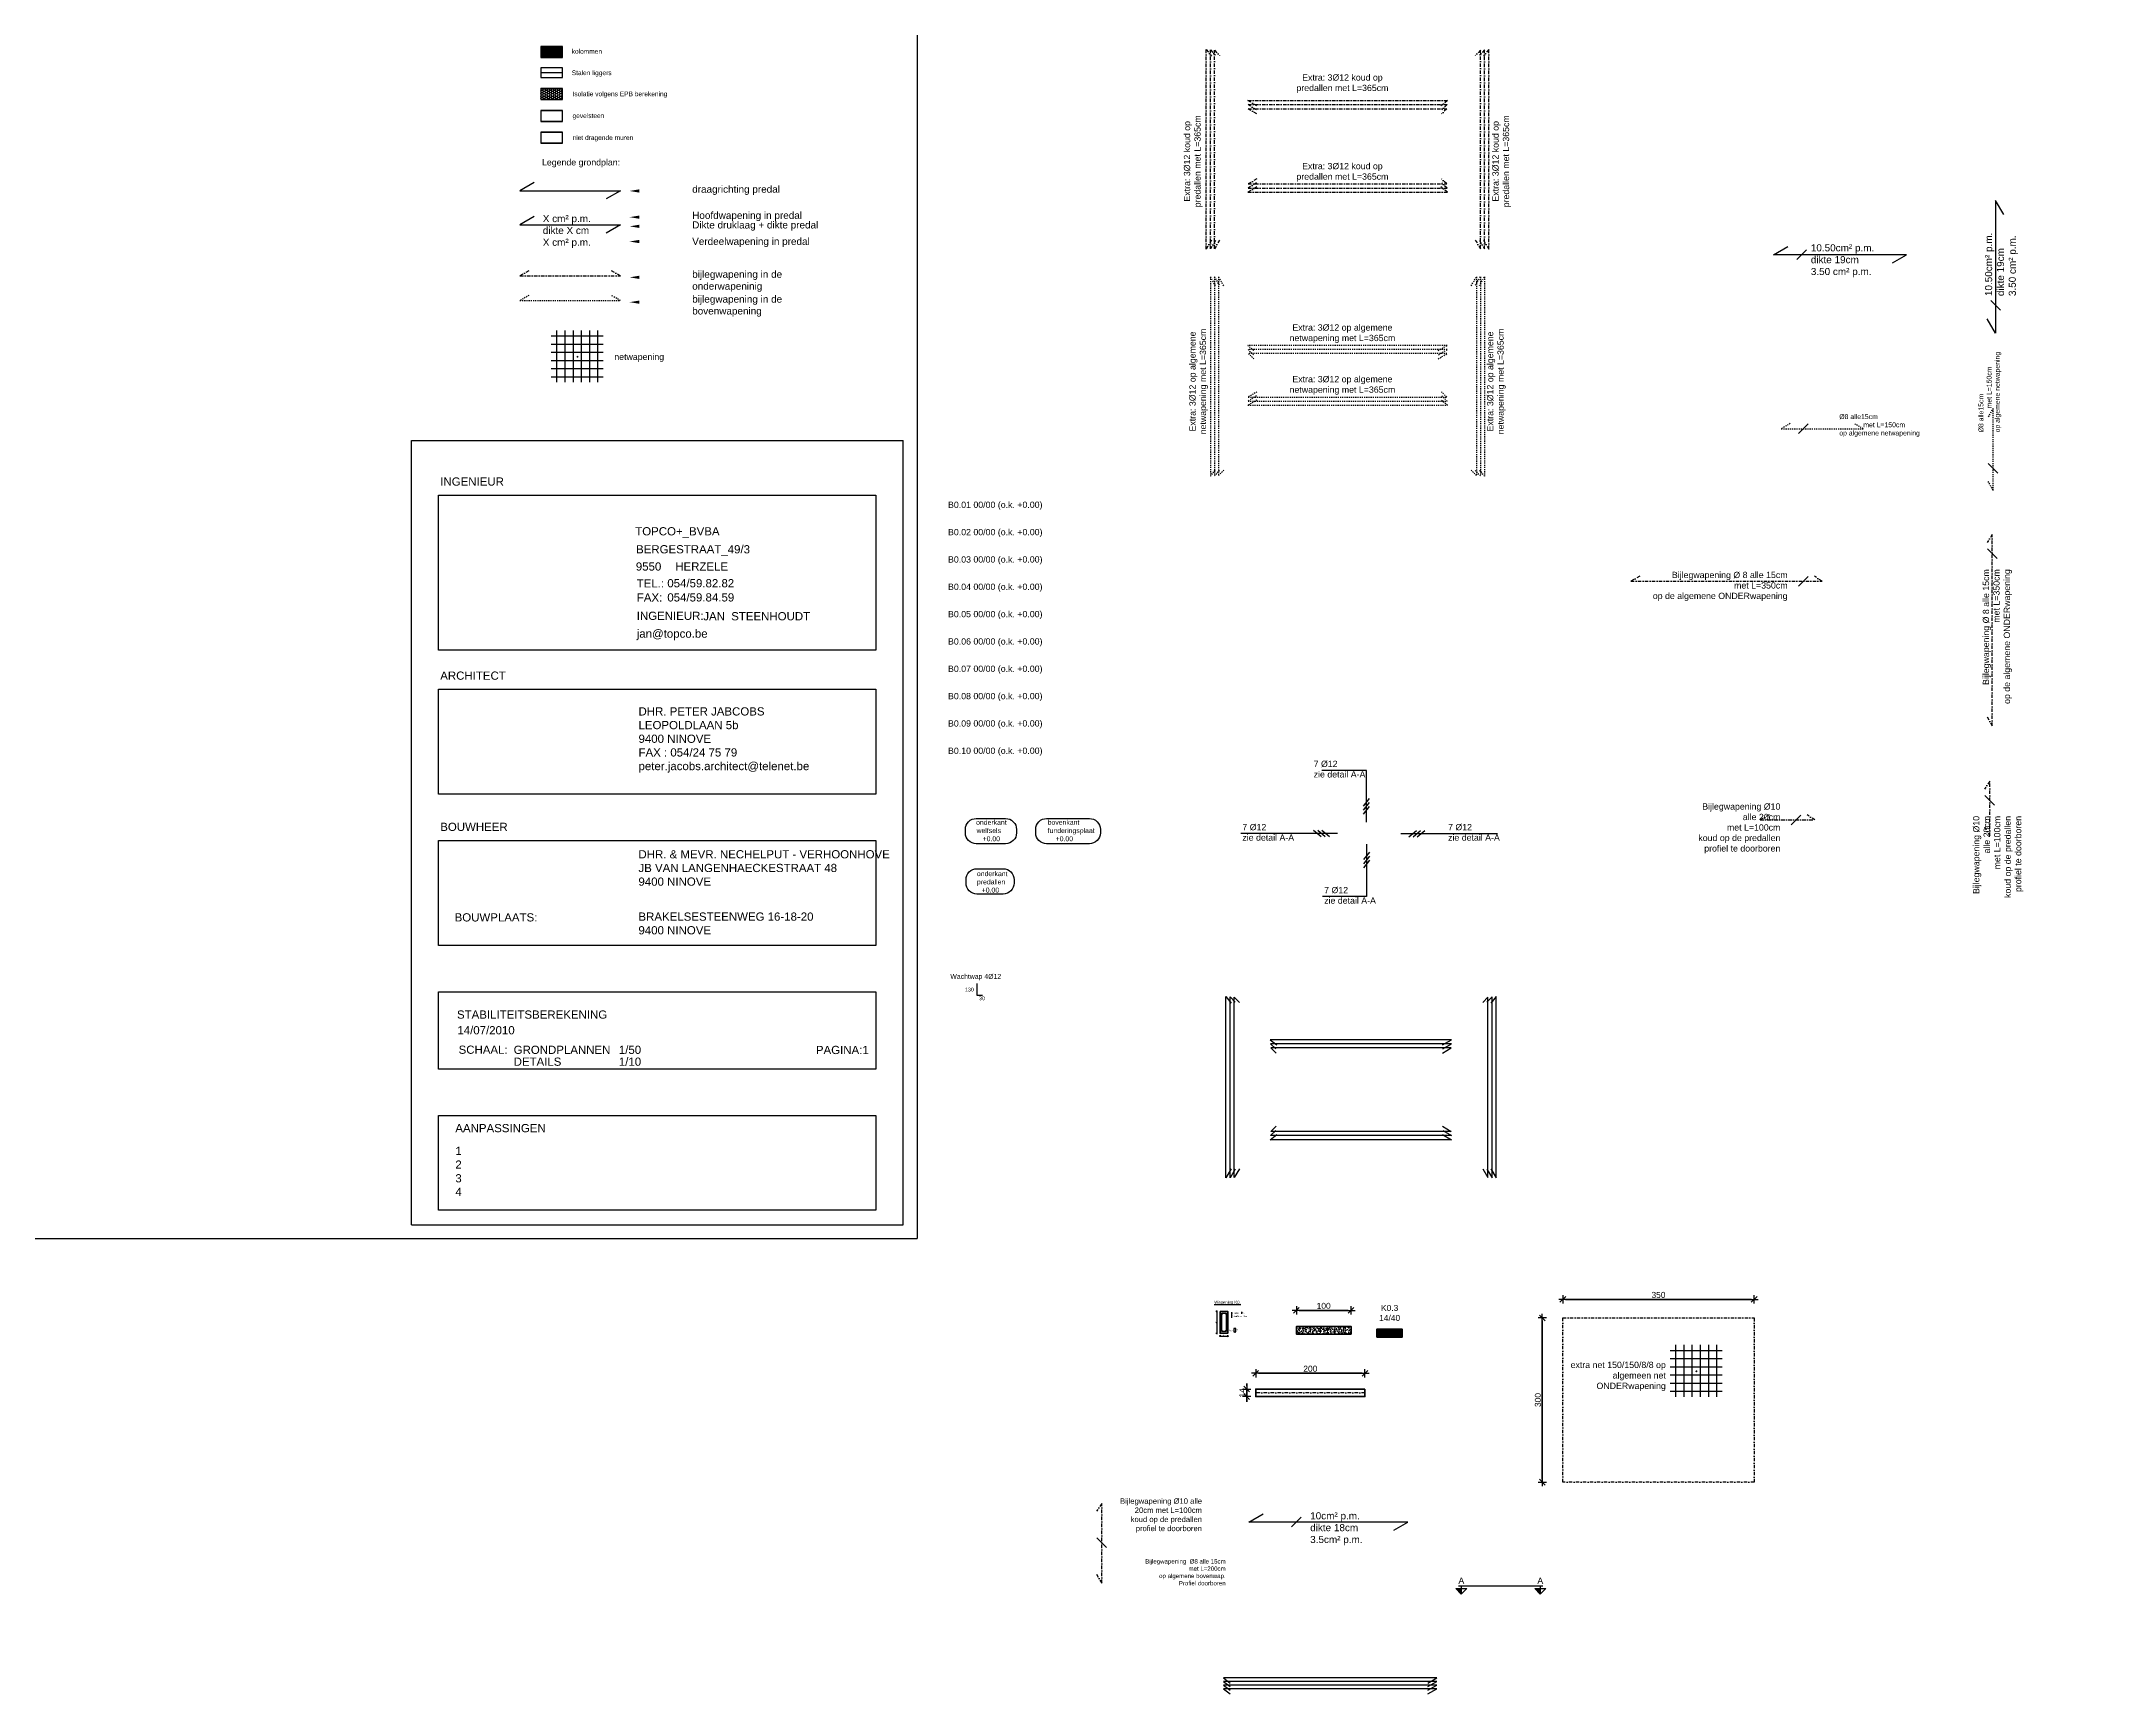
# Model space of a CAD drawing. Header units: centimetres. Extents: x 1985 to 17567, y -92 to 5040.
# Drawn here: x 13341 to 17098, y -92 to 2932 of the extents above; entities that cross this region are included whole.
import ezdxf
from ezdxf.enums import TextEntityAlignment as Align

# ---------------------------------------------------------------- set-up
doc = ezdxf.new("R2010")
doc.units = ezdxf.units.CM
doc.linetypes.add('DASHDOT2', pattern=[12.7, 6.35, -3.175, 0, -3.175])
doc.linetypes.add('HIDDEN', pattern=[4, 2, -2])
doc.layers.get('0').update_dxf_attribs({"color": 1})
for name, color, linetype in [('ALG4', 4, 'Continuous'), ('balkenARC', 252, 'Continuous'), ('binnenmuren', 253, 'Continuous'), ('bladkader', 255, 'Continuous'), ('kolomARC', 3, 'Continuous'), ('maten', 1, 'Continuous'), ('platen - houten roostering', 4, 'Continuous'), ('profiel aslijn', 1, 'DASHDOT2'), ('tekst', 2, 'Continuous'), ('wapening', 4, 'Continuous')]:
    doc.layers.add(name, color=color, linetype=linetype)
for name, color, linetype, lineweight in [('balken', 5, 'Continuous', 40), ('kolom', 5, 'Continuous', 40), ('profiel', 2, 'Continuous', 40)]:
    doc.layers.add(name, color=color, linetype=linetype, lineweight=lineweight)
doc.styles.add('ARIAL', font='arial.ttf')
doc.styles.add('spa_straatnaam', font='arial.ttf')
doc.styles.get("Standard").update_dxf_attribs({"font": 'arial.ttf', "height": 11.5})
doc.styles.add('voorplaat', font='isocp.shx', dxfattribs={"height": 17})
doc.dimstyles.new('details', dxfattribs={"dimtxt": 2.2, "dimasz": 1, "dimexe": 0.18, "dimexo": 0.0625, "dimgap": 0.5, "dimtad": 1, "dimdec": 0, "dimzin": 0, "dimdsep": 46, "dimtxsty": 'ARIAL', "dimblk1": 'AFSTAND', "dimblk2": 'AFSTAND', "dimsah": 1, "dimcen": 0.018, "dimse1": 1, "dimse2": 1, "dimclrd": 256, "dimclrt": 2, "dimadec": 0, "dimazin": 0, "dimtfac": 1, "dimtdec": 0, "dimtix": 1, "dimtmove": 0, "dimatfit": 3, "dimldrblk": 'AFSTAND', "dimfxl": 0, "dimtolj": 1, "dimtzin": 0, "dimarcsym": 0})
doc.dimstyles.new('grondplan', dxfattribs={"dimtxt": 11, "dimasz": 5, "dimexe": 0.18, "dimexo": 0.0625, "dimgap": 2.5, "dimtad": 1, "dimdec": 0, "dimzin": 0, "dimdsep": 46, "dimtxsty": 'ARIAL', "dimblk1": 'AFSTAND', "dimblk2": 'AFSTAND', "dimsah": 1, "dimcen": 0.09, "dimse1": 1, "dimse2": 1, "dimclrt": 2, "dimadec": 0, "dimazin": 0, "dimtfac": 1, "dimtdec": 0, "dimtix": 1, "dimtmove": 0, "dimatfit": 3, "dimldrblk": 'AFSTAND', "dimfxl": 0, "dimtolj": 1, "dimtzin": 0, "dimarcsym": 0})

# ---------------------------------------------------------------- blocks, each defined once
blk = doc.blocks.new('no')
at = {"layer": 'ALG4', "linetype": 'Continuous'}
for p, q in [((-48.2, 38.3), (46.8, 38.3)), ((-38.2, 48.3), (-38.2, -46.7)), ((-23.2, 48.3), (-23.2, -46.7)), ((-8.2, 48.3), (-8.2, -46.7)), ((6.8, 48.3), (6.8, -46.7)), ((21.8, 48.3), (21.8, -46.7)), ((36.8, 48.3), (36.8, -46.7)), ((-48.2, 23.3), (46.8, 23.3)), ((-48.2, 8.3), (46.8, 8.3)), ((-48.2, -6.7), (46.8, -6.7)), ((-48.2, -21.7), (46.8, -21.7)), ((-48.2, -36.7), (46.8, -36.7))]:
    blk.add_line(p, q, dxfattribs=at)
at = {"layer": 'ALG4', "const_width": 1.75}
blk.add_lwpolyline([(0.9, 0, 1), (-0.9, 0, 1)], format="xyb", close=True, dxfattribs=at)
blk = doc.blocks.new('AFSTAND')
for p, q in [((-1.5, 0), (1.5, 0)), ((-1.06, -1.06), (1.06, 1.06)), ((0, -1.5), (0, 1.5))]:
    blk.add_line(p, q)
blk = doc.blocks.new('*D15')
at = {"layer": 'Defpoints', "color": 0}
for p in [(-676.9, 169.7), (-683.1, 129.7), (-676.9, 129.7)]:
    blk.add_point(p, dxfattribs=at)
at = {"layer": 'maten', "lineweight": -2}
blk.add_line((-683.1, 168.7), (-683.1, 130.7), dxfattribs=at)
for p, rotation in [((-683.1, 169.7), 90), ((-683.1, 129.7), 270)]:
    blk.add_blockref('AFSTAND', p, dxfattribs=dict(at, rotation=rotation))
at = {"layer": 'maten', "color": 2, "insert": (-684.7, 149.7), "char_height": 2.2, "attachment_point": 5, "rotation": 90, "style": 'ARIAL'}
blk.add_mtext('\\A1;40', dxfattribs=at)
blk = doc.blocks.new('*D16')
at = {"layer": 'Defpoints', "color": 0}
for p in [(-676.9, 169.7), (-662.9, 169.7), (-662.9, 124.7)]:
    blk.add_point(p, dxfattribs=at)
at = {"layer": 'maten', "lineweight": -2}
blk.add_line((-675.9, 124.7), (-663.9, 124.7), dxfattribs=at)
at = {"layer": 'maten', "lineweight": -2, "rotation": 180}
blk.add_blockref('AFSTAND', (-676.9, 124.7), dxfattribs=at)
at = {"layer": 'maten', "lineweight": -2}
blk.add_blockref('AFSTAND', (-662.9, 124.7), dxfattribs=at)
at = {"layer": 'maten', "color": 2, "insert": (-670.5, 126.3), "char_height": 2.2, "attachment_point": 5, "style": 'ARIAL'}
blk.add_mtext('\\A1;14', dxfattribs=at)
blk = doc.blocks.new('*D55')
at = {"layer": 'Defpoints', "color": 0}
for p in [(1177.1, 2110.9), (1077.1, 2081.6), (1177.1, 2081.6)]:
    blk.add_point(p, dxfattribs=at)
at = {"layer": 'maten', "color": 0, "lineweight": -2}
blk.add_line((1082.1, 2110.9), (1172.1, 2110.9), dxfattribs=at)
at = {"layer": 'maten', "color": 0, "lineweight": -2, "xscale": 5, "yscale": 5, "zscale": 5, "rotation": 180}
blk.add_blockref('AFSTAND', (1077.1, 2110.9), dxfattribs=at)
at = {"layer": 'maten', "color": 0, "lineweight": -2, "xscale": 5, "yscale": 5, "zscale": 5}
blk.add_blockref('AFSTAND', (1177.1, 2110.9), dxfattribs=at)
at = {"layer": 'maten', "color": 2, "insert": (1127.1, 2119.1), "char_height": 11, "attachment_point": 5, "style": 'ARIAL'}
blk.add_mtext('\\A1;100', dxfattribs=at)
blk = doc.blocks.new('*D45')
at = {"layer": 'Defpoints', "color": 0}
for p in [(1191.2, 2031), (1174.8, 2017.3), (1191.2, 2017.3)]:
    blk.add_point(p, dxfattribs=at)
at = {"layer": 'maten', "color": 0, "lineweight": -2}
for p, q in [((1174.8, 2036), (1174.8, 2041)), ((1174.8, 2031), (1174.8, 2017.3)), ((1174.8, 2012.3), (1174.8, 2007.3))]:
    blk.add_line(p, q, dxfattribs=at)
at = {"layer": 'maten', "color": 0, "lineweight": -2, "xscale": 5, "yscale": 5, "zscale": 5}
for p, rotation in [((1174.8, 2031), 270), ((1174.8, 2017.3), 90)]:
    blk.add_blockref('AFSTAND', p, dxfattribs=dict(at, rotation=rotation))
at = {"layer": 'maten', "color": 2, "insert": (1166.7, 2024.1), "char_height": 11, "attachment_point": 5, "rotation": 90, "style": 'ARIAL'}
blk.add_mtext('\\A1;14', dxfattribs=at)
blk = doc.blocks.new('*D44')
at = {"layer": 'Defpoints', "color": 0}
for p in [(1191.2, 2031), (1391.2, 2059.9), (1391.2, 2031)]:
    blk.add_point(p, dxfattribs=at)
at = {"layer": 'maten', "color": 0, "lineweight": -2}
blk.add_line((1196.2, 2059.9), (1386.2, 2059.9), dxfattribs=at)
at = {"layer": 'maten', "color": 0, "lineweight": -2, "xscale": 5, "yscale": 5, "zscale": 5, "rotation": 180}
blk.add_blockref('AFSTAND', (1191.2, 2059.9), dxfattribs=at)
at = {"layer": 'maten', "color": 0, "lineweight": -2, "xscale": 5, "yscale": 5, "zscale": 5}
blk.add_blockref('AFSTAND', (1391.2, 2059.9), dxfattribs=at)
at = {"layer": 'maten', "color": 2, "insert": (1291.2, 2068.1), "char_height": 11, "attachment_point": 5, "style": 'ARIAL'}
blk.add_mtext('\\A1;200', dxfattribs=at)
blk = doc.blocks.new('*U24')
at = {"color": 1}
blk.add_line((777.2, 1740.9), (759.5, 1758.6), dxfattribs=at)
blk.add_lwpolyline([(893, 1749.7, 0, 6, 0), (873.2, 1749.7, 0, 0, 0), (706.7, 1749.8, 6, 0, 0), (688.7, 1749.8, 0, 0, 0)], format="xyseb", dxfattribs=at)
at = {"layer": 'platen - houten roostering', "linetype": 'DASHDOT2'}
blk.add_lwpolyline([(758.9, 1692.5), (768.4, 1676), (768.4, 1821.5), (758.9, 1807.4)], dxfattribs=at)
blk = doc.blocks.new('*U27')
at = {"layer": 'wapening'}
for points in [[(768.3, 1926.7), (784.7, 1936.2), (394.5, 1936.2), (406.5, 1926.7)], [(768.3, 1920), (784.7, 1929.5), (394.5, 1929.5), (406.5, 1920)], [(768.3, 1913.4), (784.7, 1922.9), (394.5, 1922.9), (406.5, 1913.4)], [(768.3, 1906.7), (784.7, 1916.2), (394.5, 1916.2), (406.5, 1906.7)]]:
    blk.add_lwpolyline(points, dxfattribs=at)
blk = doc.blocks.new('*D66')
at = {"layer": 'Defpoints', "color": 0}
for p in [(1681.3, 2340.4), (1643.8, 2039.9), (1681.3, 2039.9)]:
    blk.add_point(p, dxfattribs=at)
at = {"layer": 'maten', "color": 0, "lineweight": -2}
blk.add_line((1643.8, 2335.4), (1643.8, 2044.9), dxfattribs=at)
at = {"layer": 'maten', "color": 0, "lineweight": -2, "xscale": 5, "yscale": 5, "zscale": 5}
for p, rotation in [((1643.8, 2340.4), 90), ((1643.8, 2039.9), 270)]:
    blk.add_blockref('AFSTAND', p, dxfattribs=dict(at, rotation=rotation))
at = {"layer": 'maten', "color": 2, "insert": (1635.7, 2190.2), "char_height": 11, "attachment_point": 5, "rotation": 90, "style": 'ARIAL'}
blk.add_mtext('\\A1;300', dxfattribs=at)
blk = doc.blocks.new('*D67')
at = {"layer": 'Defpoints', "color": 0}
for p in [(2031.3, 2374.3), (1681.3, 2340.4), (2031.3, 2340.4)]:
    blk.add_point(p, dxfattribs=at)
at = {"layer": 'maten', "color": 0, "lineweight": -2}
blk.add_line((1686.3, 2374.3), (2026.3, 2374.3), dxfattribs=at)
at = {"layer": 'maten', "color": 0, "lineweight": -2, "xscale": 5, "yscale": 5, "zscale": 5, "rotation": 180}
blk.add_blockref('AFSTAND', (1681.3, 2374.3), dxfattribs=at)
at = {"layer": 'maten', "color": 0, "lineweight": -2, "xscale": 5, "yscale": 5, "zscale": 5}
blk.add_blockref('AFSTAND', (2031.3, 2374.3), dxfattribs=at)
at = {"layer": 'maten', "color": 2, "insert": (1856.3, 2382.4), "char_height": 11, "attachment_point": 5, "style": 'ARIAL'}
blk.add_mtext('\\A1;350', dxfattribs=at)
blk = doc.blocks.new('*U37')
at = {"linetype": 'HIDDEN'}
h = blk.add_hatch(color=256, dxfattribs=at)
h.dxf.hatch_style = 1
h.paths.add_polyline_path([(1145.2, 1299.9), (1155.2, 1289.9), (1155.2, 1299.9)])
h = blk.add_hatch(color=256, dxfattribs=at)
h.dxf.hatch_style = 1
h.paths.add_polyline_path([(1299.6, 1299.9), (1289.6, 1299.9), (1299.6, 1289.9)])
for p, q in [((1145.2, 1299.9), (1165.2, 1299.9)), ((1145.2, 1299.9), (1155.2, 1289.9)), ((1150.2, 1304.9), (1304.6, 1304.9)), ((1155.2, 1304.9), (1155.2, 1299.9)), ((1155.2, 1299.9), (1155.2, 1289.9)), ((1155.2, 1289.9), (1165.2, 1299.9)), ((1289.6, 1299.9), (1309.6, 1299.9)), ((1289.6, 1299.9), (1299.6, 1289.9)), ((1299.6, 1304.9), (1299.6, 1299.9)), ((1299.6, 1299.9), (1299.6, 1289.9)), ((1299.6, 1289.9), (1309.6, 1299.9))]:
    blk.add_line(p, q)
at = {"char_height": 11.5, "width": 16.082, "attachment_point": 7}
for insert in [(1149.9, 1308.5), (1294.3, 1308.5)]:
    blk.add_mtext('A', dxfattribs=dict(at, insert=insert))
blk = doc.blocks.new('*U39')
at = {"color": 1}
blk.add_line((1134.7, 1739.7), (1152.4, 1757.4), dxfattribs=at)
blk.add_lwpolyline([(1143.5, 1637.9, 0, 6, 0), (1143.5, 1657.8, 0, 0, 0), (1143.5, 1832.8, 6, 0, 0), (1143.5, 1850.9, 0, 0, 0)], format="xyseb", dxfattribs=at)
at = {"layer": 'platen - houten roostering'}
for p, q in [((1056.9, 1748.6), (1082.9, 1763.6)), ((1347.9, 1748.6), (1056.9, 1748.6)), ((1321.9, 1733.6), (1347.9, 1748.6))]:
    blk.add_line(p, q, dxfattribs=at)
blk = doc.blocks.new('*U60')
at = {"layer": 'kolomARC', "linetype": 'HIDDEN'}
h = blk.add_hatch(color=256, dxfattribs=at)
h.dxf.hatch_style = 1
h.paths.add_polyline_path([(1346.9, 2144.4), (1300.9, 2144.4), (1300.9, 2129.4), (1346.9, 2129.4)])
at = {"layer": 'kolom'}
blk.add_lwpolyline([(1300.9, 2129.4), (1346.9, 2129.4), (1346.9, 2144.4), (1300.9, 2144.4), (1300.9, 2129.4)], dxfattribs=at)
blk = doc.blocks.new('*U14')
blk.add_line((-673.9, 149.7), (-676, 149.7))
for points in [[(-673.9, 133.5), (-673.9, 166)], [(-673.2, 166.7), (-666.7, 166.7)], [(-665.9, 166), (-665.9, 133.5)], [(-666.7, 132.7), (-673.2, 132.7)]]:
    blk.add_lwpolyline(points)
blk.add_lwpolyline([(-651.7, 132.4), (-648.1, 132.4), (-648.1, 138.4), (-651.7, 138.4)], close=True)
for centre in [(-673.2, 166), (-666.7, 166), (-673.2, 133.5), (-666.7, 133.5)]:
    blk.add_circle(centre, 0.75)
at = {"layer": 'balken'}
blk.add_lwpolyline([(-676.9, 169.7), (-662.9, 169.7), (-662.9, 129.7), (-676.9, 129.7)], close=True, dxfattribs=at)
at = {"style": 'ARIAL'}
for s, p in [('2', (-676.5, 150.1)), ('1', (-673.3, 163.2)), ('1', (-668.1, 163.2)), ('1', (-673.3, 133.7)), ('1', (-668.5, 133.6))]:
    blk.add_text(s, height=2, dxfattribs=at).set_placement(p)
at = {"insert": (-659.4, 136), "char_height": 2, "attachment_point": 1}
blk.add_mtext_dynamic_manual_height_columns('bgls', width=16.656, gutter_width=57.5, heights=[0], dxfattribs=at)
at = {"char_height": 2, "attachment_point": 1}
for s, insert in [('8', (-650.5, 131.5)), ('34', (-647, 137))]:
    blk.add_mtext(s, dxfattribs=dict(at, insert=insert))
at = {"layer": 'maten', "color": 0}
dim = blk.add_linear_dim(base=(-683.1, 129.7), p1=(-676.9, 169.7), p2=(-676.9, 129.7), angle=270, dimstyle='details', dxfattribs=at)
dim.commit()
dim.dimension.update_dxf_attribs({"geometry": '*D15', "text_midpoint": (-684.7, 149.7)})
dim = blk.add_linear_dim(base=(-662.9, 124.7), p1=(-676.9, 169.7), p2=(-662.9, 169.7), dimstyle='details', dxfattribs=at)
dim.commit()
dim.dimension.update_dxf_attribs({"geometry": '*D16', "text_midpoint": (-670.5, 124.7), "dimtype": 128})
blk = doc.blocks.new('*U54')
at = {"layer": 'balkenARC'}
h = blk.add_hatch(dxfattribs=at)
h.set_pattern_fill('AR-CONC', color=256, scale=0.05)
h.set_pattern_definition([(50, (-2e-13, -76.247), (9.109233, -0.796954), [0.9525, -10.4775]), (355, (-2e-13, -76.247), (-1.76217, 9.552842), [0.762, -8.38203]), (100.45144, (0.759, -76.313), (7.347062, 8.755888), [0.8095, -8.904512]), (46.1842, (-2e-13, -73.707), (13.55395, -2.102116), [1.42875, -15.71625]), (96.63556, (1.13, -73.882), (11.87021, 12.371306), [1.21425, -13.35678]), (351.18415, (-2e-13, -73.707), (11.87021, 12.37131), [1.143, -12.57299]), (21, (1.27, -74.342), (7.58072, -5.11326), [0.9525, -10.4775]), (326, (1.27, -74.342), (3.0901, 9.2094), [0.762, -8.382]), (71.45144, (1.902, -74.768), (10.67082, 4.09614), [0.8095, -8.904497]), (37.5, (-2e-13, -76.247), (0.15443, 4.227752), [0, -8.2804, 0, -8.509, 0, -8.41375]), (7.5, (-2e-13, -76.247), (3.340983, 5.009029), [0, -4.8514, 0, -8.0899, 0, -3.20675]), (327.5, (-2.832, -76.247), (6.7795298, -0.286437), [0, -3.175, 0, -9.906, 0, -13.1445]), (317.5, (-4.102, -76.247), (7.406459, 1.271325), [0, -4.1275, 0, -6.5786, 0, -9.3345])])
h.paths.add_polyline_path([(1177.1, 2067.6), (1177.1, 2081.6), (1077.1, 2081.6), (1077.1, 2067.6)])
at = {"layer": 'balken'}
blk.add_lwpolyline([(1077.1, 2081.6), (1077.1, 2067.6), (1177.1, 2067.6), (1177.1, 2081.6)], close=True, dxfattribs=at)
at = {"layer": 'maten'}
dim = blk.add_linear_dim(base=(1177.1, 2110.9), p1=(1077.1, 2081.6), p2=(1177.1, 2081.6), dimstyle='grondplan', dxfattribs=at)
dim.commit()
dim.dimension.update_dxf_attribs({"geometry": '*D55', "text_midpoint": (1127.1, 2119.1)})
blk = doc.blocks.new('*U42')
at = {"layer": 'profiel'}
blk.add_lwpolyline([(1391.2, 2031), (1391.2, 2017.3), (1191.2, 2017.3), (1191.2, 2031)], close=True, dxfattribs=at)
at = {"layer": 'profiel aslijn'}
blk.add_line((1391.2, 2024.1), (1191.2, 2024.1), dxfattribs=at)
at = {"layer": 'maten'}
dim = blk.add_linear_dim(base=(1391.2, 2059.9), p1=(1191.2, 2031), p2=(1391.2, 2031), dimstyle='grondplan', dxfattribs=at)
dim.commit()
dim.dimension.update_dxf_attribs({"geometry": '*D44', "text_midpoint": (1291.2, 2068.1)})
dim = blk.add_linear_dim(base=(1174.8, 2017.3), p1=(1191.2, 2031), p2=(1191.2, 2017.3), angle=90, dimstyle='grondplan', dxfattribs=at)
dim.commit()
dim.dimension.update_dxf_attribs({"geometry": '*D45', "text_midpoint": (1166.7, 2024.1)})
blk = doc.blocks.new('*U65')
at = {"color": 1}
for points in [[(1925.7, 2039.9, 0, 6, 0), (1925.7, 2059.8, 0, 0, 0), (1925.8, 2322.4, 6, 0, 0), (1925.8, 2340.4, 0, 0, 0)], [(2031.3, 2242.8, 0, 6, 0), (2011.5, 2242.8, 0, 0, 0), (1699.4, 2242.5, 6, 0, 0), (1681.3, 2242.5, 0, 0, 0)]]:
    blk.add_lwpolyline(points, format="xyseb", dxfattribs=at)
at = {"layer": 'platen - houten roostering', "linetype": 'DASHDOT2'}
blk.add_lwpolyline([(2031.3, 2039.9), (1681.3, 2039.9), (1681.3, 2340.4), (2031.3, 2340.4)], close=True, dxfattribs=at)
blk.add_blockref('no', (1925.7, 2242.8))
at = {"layer": 'tekst', "linetype": 'HIDDEN', "insert": (1869.7, 2260.2), "char_height": 11.5, "width": 177.206, "attachment_point": 3}
blk.add_mtext('extra net 150/150/8/8 op algemeen net ONDERwapening', dxfattribs=at)
at = {"layer": 'maten'}
dim = blk.add_linear_dim(base=(2031.3, 2374.3), p1=(1681.3, 2340.4), p2=(2031.3, 2340.4), dimstyle='grondplan', dxfattribs=at)
dim.commit()
dim.dimension.update_dxf_attribs({"geometry": '*D67', "text_midpoint": (1856.3, 2382.4)})
dim = blk.add_linear_dim(base=(1643.7986142, 2039.9286249), p1=(1681.3410063, 2340.4286249), p2=(1681.3410063, 2039.9286249), angle=90, dimstyle='grondplan', dxfattribs=at)
dim.commit()
dim.dimension.update_dxf_attribs({"geometry": '*D66', "text_midpoint": (1635.6785597, 2190.1786249)})

msp = doc.modelspace()

# ---------------------------------------------------------------- hatches: boundary and pattern name
msp.add_hatch(color=3).paths.add_polyline_path([(14294.9, 2901.5), (14294.9, 2921.5), (14254.9, 2921.5), (14254.9, 2901.5)])
h = msp.add_hatch()
h.set_pattern_fill('HONEY', color=256, scale=20, style=0)
h.set_pattern_definition([(0, (26387.8, -5790.2409), (3.75, 2.1650635), [2.5, -5]), (120, (26387.8, -5790.2409), (-3.75, 2.1650635), [2.5, -5]), (60, (26387.8, -5790.2409), (8e-09, 4.330127), [-5, 2.5])])
h.paths.add_polyline_path([(14294.9, 2844.6), (14254.9, 2844.6), (14254.9, 2824.6), (14294.9, 2824.6)])

# ---------------------------------------------------------------- linework, layer by layer
for p, q in [((14254.9, 2921.5), (14294.9, 2921.5)), ((14294.9, 2921.5), (14254.9, 2921.5)), ((14254.9, 2921.5), (14254.9, 2901.5)), ((14254.9, 2901.5), (14294.9, 2901.5)), ((14294.9, 2901.5), (14254.9, 2901.5)), ((14294.9, 2901.5), (14294.9, 2921.5)), ((14254.9, 2844.6), (14294.9, 2844.6)), ((14294.9, 2844.6), (14254.9, 2844.6)), ((14254.9, 2844.6), (14254.9, 2824.6)), ((14254.9, 2824.6), (14294.9, 2824.6)), ((14294.9, 2824.6), (14254.9, 2824.6)), ((14254.9, 2824.6), (14294.9, 2824.6)), ((14294.9, 2824.6), (14294.9, 2844.6)), ((14254.9, 2804.6), (14294.9, 2804.6)), ((14294.9, 2804.6), (14254.9, 2804.6)), ((14254.9, 2804.6), (14254.9, 2784.6)), ((14254.9, 2784.6), (14294.9, 2784.6)), ((14294.9, 2784.6), (14254.9, 2784.6)), ((14294.9, 2784.6), (14294.9, 2804.6)), ((15760.2, 1532.1), (15771.4, 1546)), ((15760.2, 1524.6), (15771.4, 1538.5)), ((15760.2, 1517.1), (15771.4, 1531)), ((15682.8, 1476), (15668.9, 1487.2)), ((15690.3, 1476), (15676.4, 1487.2)), ((15697.8, 1476), (15683.9, 1487.2)), ((15843.3, 1476), (15857.2, 1487.2)), ((15850.8, 1476), (15864.7, 1487.2)), ((15858.3, 1476), (15872.2, 1487.2)), ((15771.4, 1447.9), (15760.2, 1434)), ((15771.4, 1440.4), (15760.2, 1426.5)), ((15771.4, 1432.9), (15760.2, 1419)), ((15518.5, 606.2), (15518.5, 596)), ((15537.4, 602.8), (15537.4, 607))]:
    msp.add_line(p, q)
at = {"ltscale": 10}
msp.add_line((14294.9, 2873.6), (14254.9, 2873.6), dxfattribs=at)
at = {"color": 1}
for p, q in [((16552.6, 2531.8), (16570.3, 2549.5)), ((16925.2, 2439.1), (16907.5, 2456.8)), ((16555.7, 2213.5), (16573.4, 2231.1)), ((16920.7, 2140.9), (16903, 2158.6)), ((16919.3, 1985.1), (16901.6, 2002.8)), ((16555.7, 1934.4), (16573.4, 1952.1)), ((16914.7, 1533.9), (16897, 1551.6)), ((16542.6, 1497.7), (16560.3, 1515.4))]:
    msp.add_line(p, q, dxfattribs=at)
msp.add_lwpolyline([(14294.9, 2864.6), (14294.9, 2882.6), (14254.9, 2882.6), (14254.9, 2864.6)], close=True)
for points in [[(16561.4, 2361.8, 0, 6, 0), (16561.4, 2381.6, 0, 0, 0), (16561.4, 2657.2, 6, 0, 0), (16561.4, 2675.3, 0, 0, 0)], [(17095.2, 2448, 0, 6, 0), (17075.4, 2448, 0, 0, 0), (16799.8, 2448, 6, 0, 0), (16781.7, 2448, 0, 0, 0)], [(16564.5, 2110.8, 0, 6, 0), (16564.5, 2130.7, 0, 0, 0), (16564.5, 2306.4, 6, 0, 0), (16564.5, 2324.5, 0, 0, 0)], [(17023.3, 2149.7, 0, 6, 0), (17003.5, 2149.7, 0, 0, 0), (16827.7, 2149.7, 6, 0, 0), (16809.7, 2149.7, 0, 0, 0)], [(16564.6, 1837.4, 0, 6, 0), (16564.6, 1857.2, 0, 0, 0), (16564.6, 2030.5, 6, 0, 0), (16564.6, 2048.6, 0, 0, 0)], [(17016.3, 1994, 0, 6, 0), (16996.5, 1994, 0, 0, 0), (16823.2, 1994, 6, 0, 0), (16805.1, 1994, 0, 0, 0)], [(16551.4, 1400.7, 0, 6, 0), (16551.4, 1420.5, 0, 0, 0), (16551.4, 1593.8, 6, 0, 0), (16551.4, 1611.9, 0, 0, 0)], [(17011.7, 1542.7, 0, 6, 0), (16991.8, 1542.7, 0, 0, 0), (16818.5, 1542.7, 6, 0, 0), (16800.5, 1542.7, 0, 0, 0)]]:
    msp.add_lwpolyline(points, format="xyseb", dxfattribs=at)
for points in [[(14435.6, 2657.3, 6, 0, 0), (14417.6, 2657.3, 0, 0, 0), (14517.5, 2657.3, 0, 0, 0)], [(14435.6, 2609.4, 6, 0, 0), (14417.6, 2609.4, 0, 0, 0), (14517.5, 2609.4, 0, 0, 0)], [(14435.6, 2592.6, 6, 0, 0), (14417.6, 2592.6, 0, 0, 0), (14517.5, 2592.6, 0, 0, 0)], [(14435.6, 2564.8, 6, 0, 0), (14417.6, 2564.8, 0, 0, 0), (14517.5, 2564.8, 0, 0, 0)], [(14435.6, 2499.3, 6, 0, 0), (14417.6, 2499.3, 0, 0, 0), (14517.5, 2499.3, 0, 0, 0)], [(14435.6, 2453.9, 6, 0, 0), (14417.6, 2453.9, 0, 0, 0), (14517.5, 2453.9, 0, 0, 0)]]:
    msp.add_lwpolyline(points, format="xyseb")
for points in [[(15765.8, 1597.3), (15684, 1597.3)], [(15765.8, 1502.5), (15765.8, 1597.3)], [(15712.4, 1481.6), (15535.8, 1481.6)], [(15828.6, 1481.6), (16005.3, 1481.6)], [(15765.8, 1462.5), (15765.8, 1366.3)], [(15765.8, 1366.3), (15685.4, 1366.3)], [(15052.5, 1207.4), (15052.5, 1185.8), (15063.4, 1185.8)]]:
    msp.add_lwpolyline(points)
at = {"layer": 'binnenmuren'}
for p, q in [((14254.9, 2764.6), (14294.9, 2764.6)), ((14294.9, 2764.6), (14254.9, 2764.6)), ((14254.9, 2764.6), (14254.9, 2744.6)), ((14254.9, 2744.6), (14294.9, 2744.6)), ((14294.9, 2744.6), (14254.9, 2744.6)), ((14294.9, 2744.6), (14294.9, 2764.6))]:
    msp.add_line(p, q, dxfattribs=at)
at = {"layer": 'bladkader'}
for p, q in [((14943.7, 5039.6), (14943.7, 740.7)), ((14018.3, 2200.7), (14918.3, 2200.7)), ((3643.7, 740.7), (14943.7, 740.7))]:
    msp.add_line(p, q, dxfattribs=at)
for points in [[(14068.3, 2100.7), (14868.3, 2100.7), (14868.3, 1817), (14068.3, 1817)], [(14068.3, 1745.6), (14868.3, 1745.6), (14868.3, 1553.8), (14068.3, 1553.8)]]:
    msp.add_lwpolyline(points, close=True, dxfattribs=at)
at = {"layer": 'Defpoints'}
for p, q in [((14018.3, 765.7), (14018.3, 2200.7)), ((14918.3, 765.7), (14918.3, 2200.7)), ((14018.3, 765.7), (14918.3, 765.7))]:
    msp.add_line(p, q, dxfattribs=at)
for points in [[(14068.3, 1469), (14868.3, 1469), (14868.3, 1277), (14068.3, 1277)], [(14068.3, 1192.3), (14868.3, 1192.3), (14868.3, 1050.5), (14068.3, 1050.5)], [(14068.3, 965.7), (14868.3, 965.7), (14868.3, 792.6), (14068.3, 792.6)]]:
    msp.add_lwpolyline(points, close=True, dxfattribs=at)
at = {"layer": 'platen - houten roostering', "linetype": 'DASHDOT2'}
for points in [[(15482, 2567.5), (15472.5, 2551.1), (15472.5, 2916.1), (15482, 2904.1)], [(15489.5, 2566.8), (15480, 2551.2), (15480, 2915.5), (15489.5, 2905.6)], [(15497, 2567.6), (15487.5, 2551.6), (15487.5, 2914.7), (15497, 2905)], [(15964.7, 2567.6), (15974.2, 2551.6), (15974.2, 2914.7), (15964.7, 2905)], [(15972.2, 2566.8), (15981.7, 2551.2), (15981.7, 2915.5), (15972.2, 2905.6)], [(15979.7, 2567.5), (15989.2, 2551.1), (15989.2, 2916.1), (15979.7, 2904.1)], [(15565.2, 2813.2), (15548.8, 2822.7), (15913.8, 2822.7), (15901.8, 2813.2)], [(15564.5, 2805.7), (15548.9, 2815.2), (15913.2, 2815.2), (15903.3, 2805.7)], [(15565.3, 2798.2), (15549.2, 2807.7), (15912.4, 2807.7), (15902.7, 2798.2)], [(15564.5, 2672.1), (15548.9, 2662.6), (15913.2, 2662.6), (15903.3, 2672.1)], [(15565.3, 2679.6), (15549.2, 2670.1), (15912.4, 2670.1), (15902.7, 2679.6)], [(15565.2, 2664.6), (15548.8, 2655.1), (15913.8, 2655.1), (15901.8, 2664.6)], [(14233.4, 2511.5), (14216.9, 2502), (14400.9, 2502), (14384.4, 2511.5)], [(16901, 1695.1), (16910.5, 1678.6), (16910.5, 2028.6), (16901, 2014.5)], [(16265.6, 1952.7), (16249.2, 1943.2), (16599.2, 1943.2), (16585.1, 1952.7)], [(16896.3, 1493.8), (16905.8, 1477.3), (16905.8, 1577.3), (16896.3, 1563.2)], [(16502.5, 1516.1), (16486, 1506.6), (16586, 1506.6), (16571.9, 1516.1)]]:
    msp.add_lwpolyline(points, dxfattribs=at)
at = {"layer": 'platen - houten roostering', "linetype": 'ByBlock'}
for points in [[(14242.9, 2672.7), (14216.9, 2657.7), (14400.9, 2657.7), (14374.9, 2642.7)], [(16931.3, 2614.1), (16916.3, 2640.1), (16916.3, 2397.1), (16901.3, 2423.1)], [(14242.9, 2610.3), (14216.9, 2595.3), (14400.9, 2595.3), (14374.9, 2580.3)], [(16727.6, 2525.7), (16753.5, 2540.6), (16510.5, 2540.7), (16536.5, 2555.7)]]:
    msp.add_lwpolyline(points, dxfattribs=at)
at = {"layer": 'platen - houten roostering', "linetype": 'HIDDEN'}
for points in [[(15489.5, 2484.1), (15480, 2500.5), (15480, 2135.5), (15489.5, 2147.5)], [(15497, 2484.7), (15487.5, 2500.4), (15487.5, 2136), (15497, 2146)], [(15504.5, 2484), (15495, 2500), (15495, 2136.8), (15504.5, 2146.6)], [(15957.2, 2484), (15966.7, 2500), (15966.7, 2136.8), (15957.2, 2146.6)], [(15964.7, 2484.7), (15974.2, 2500.4), (15974.2, 2136), (15964.7, 2146)], [(15972.2, 2484.1), (15981.7, 2500.5), (15981.7, 2135.5), (15972.2, 2147.5)], [(14233.4, 2466.2), (14216.9, 2456.7), (14400.9, 2456.7), (14384.4, 2466.2)], [(15896.9, 2365.3), (15913.3, 2374.8), (15548.3, 2374.8), (15560.3, 2365.3)], [(15897.6, 2357.8), (15913.2, 2367.3), (15548.9, 2367.3), (15558.8, 2357.8)], [(15896.8, 2350.3), (15912.9, 2359.8), (15549.7, 2359.8), (15559.4, 2350.3)], [(15565.2, 2274.8), (15548.8, 2265.3), (15913.8, 2265.3), (15901.8, 2274.8)], [(15564.5, 2282.3), (15548.9, 2272.8), (15913.2, 2272.8), (15903.3, 2282.3)], [(15565.3, 2289.8), (15549.2, 2280.3), (15912.4, 2280.3), (15902.7, 2289.8)], [(16902.4, 2126), (16911.9, 2109.5), (16911.9, 2259.5), (16902.4, 2243.1)], [(16540.8, 2231.8), (16524.3, 2222.3), (16674.3, 2222.3), (16657.9, 2231.8)]]:
    msp.add_lwpolyline(points, dxfattribs=at)
at = {"layer": 'tekst'}
for points in [[(15051.8, 1509.3), (15105.4, 1509.3, -0.414214), (15125.4, 1489.3), (15125.4, 1483, -0.414214), (15105.4, 1463), (15051.8, 1463, -0.414214), (15031.8, 1483), (15031.8, 1489.3, -0.414214)], [(15180.5, 1509.3), (15258.8, 1509.3, -0.414214), (15278.8, 1489.3), (15278.8, 1483, -0.414214), (15258.8, 1463), (15180.5, 1463, -0.414214), (15160.5, 1483), (15160.5, 1489.3, -0.414214)], [(15053, 1417.3), (15101, 1417.3, -0.414214), (15121, 1397.3), (15121, 1391, -0.414214), (15101, 1371), (15053, 1371, -0.414214), (15033, 1391), (15033, 1397.3, -0.414214)]]:
    msp.add_lwpolyline(points, format="xyb", close=True, dxfattribs=at)
at = {"layer": 'wapening'}
for points in [[(15518.1, 868.4), (15508.6, 852), (15508.6, 1183.5), (15518.1, 1171.5)], [(15525.6, 867.7), (15516.1, 852.1), (15516.1, 1183), (15525.6, 1173)], [(15533.1, 868.5), (15523.6, 852.5), (15523.6, 1182.2), (15533.1, 1172.4)], [(15978.3, 868.5), (15987.8, 852.5), (15987.8, 1182.2), (15978.3, 1172.4)], [(15985.8, 867.7), (15995.3, 852.1), (15995.3, 1183), (15985.8, 1173)], [(15993.3, 868.4), (16002.8, 852), (16002.8, 1183.5), (15993.3, 1171.5)], [(15904.6, 1095.1), (15921, 1104.6), (15589.5, 1104.6), (15601.5, 1095.1)], [(15905.2, 1087.6), (15920.9, 1097.1), (15590, 1097.1), (15600, 1087.6)], [(15904.5, 1080.1), (15920.5, 1089.6), (15590.8, 1089.6), (15600.6, 1080.1)], [(15904.5, 946.2), (15920.5, 936.7), (15590.8, 936.7), (15600.6, 946.2)], [(15904.6, 931.2), (15921, 921.7), (15589.5, 921.7), (15601.5, 931.2)], [(15905.2, 938.7), (15920.9, 929.2), (15590, 929.2), (15600, 938.7)]]:
    msp.add_lwpolyline(points, dxfattribs=at)

# ---------------------------------------------------------------- block references
for name, p in [('no', (14322.3, 2354)), ('*U14', (16174.8, 437.8))]:
    msp.add_blockref(name, p)
at = {"linetype": 'HIDDEN'}
for name, p in [('*U60', (14483.7, -1569.2)), ('*U39', (14493.5, -1526.6)), ('*U24', (14512.8, -1565.5)), ('*U37', (14783.9, -1199.4)), ('*U27', (15109.7, -1999))]:
    msp.add_blockref(name, p, dxfattribs=at)
at = {"layer": 'balken'}
for name, p in [('*U65', (14443.5, -1744.8)), ('*U54', (14560.2, -1501.5)), ('*U42', (14371.7, -1565.5))]:
    msp.add_blockref(name, p, dxfattribs=at)

# ---------------------------------------------------------------- texts
at = {"style": 'ARIAL'}
msp.add_text('000', height=2, dxfattribs=at).set_placement((15540, 603.4), align=Align.BOTTOM_CENTER)
at = {"char_height": 7, "attachment_point": 1}
for s, insert, width in [('130', (15031, 1199.8), 21.619), ('30', (15056.7, 1183.8), 12.312)]:
    msp.add_mtext(s, dxfattribs=dict(at, insert=insert, width=width))
at = {"layer": 'bladkader', "char_height": 15, "width": 399.27, "attachment_point": 1}
for s, insert in [('jan@topco.be', (14430.7, 1855)), ('DHR. PETER JABCOBS\\PLEOPOLDLAAN 5b\\P9400 NINOVE\\PFAX : 054/24 75 79\\Ppeter.jacobs.architect@telenet.be', (14433.9, 1712.7))]:
    msp.add_mtext(s, dxfattribs=dict(at, insert=insert))
at = {"layer": 'bladkader', "linetype": 'Continuous', "style": 'spa_straatnaam'}
for tag, p in [('INGENIEUR', (14071.2, 2118.2)), ('TOPCO+_BVBA', (14427.9, 2027.2)), ('BERGESTRAAT_49/3', (14429.4, 1994.3)), ('9550', (14429, 1962.8)), ('HERZELE', (14501.1, 1962.9)), ('TEL.:', (14430.5, 1931.9)), ('FAX:', (14430.8, 1906.1)), ('054/59.82.82', (14486.6, 1932.2)), ('054/59.84.59', (14486.6, 1906.3)), ('INGENIEUR:', (14430.7, 1872.6)), ('JAN', (14552.4, 1871.8)), ('STEENHOUDT', (14603.5, 1871.8)), ('ARCHITECT', (14071.2, 1763.1)), ('BOUWHEER', (14071.2, 1486.5))]:
    msp.add_attdef(tag, p, 'OOST-VLAANDEREN', height=15, dxfattribs=at)
at = {"layer": 'Defpoints', "char_height": 15, "attachment_point": 1}
for s, insert, width in [('DHR. & MEVR. NECHELPUT - VERHOONHOVE\\PJB VAN LANGENHAECKESTRAAT 48\\P9400 NINOVE', (14433.8, 1451.3), 437.504), ('BRAKELSESTEENWEG 16-18-20 \\P9400 NINOVE', (14433.8, 1337.3), 385.378), ('AANPASSINGEN\\P{\\H0.6667x;\\P}1\\P2\\P3\\P4', (14098.8, 950.3), 385.378)]:
    msp.add_mtext(s, dxfattribs=dict(at, insert=insert, width=width))
at = {"layer": 'Defpoints', "linetype": 'Continuous', "style": 'spa_straatnaam'}
for tag, p in [('BOUWPLAATS:', (14097.5, 1320.9)), ('STABILITEITSBEREKENING', (14101.8, 1143.1)), ('14/07/2010', (14102.5, 1114.4)), ('SCHAAL:', (14104.8, 1078.8)), ('GRONDPLANNEN', (14205.5, 1078.6)), ('1/50', (14397.9, 1078.6)), ('PAGINA:1', (14758.4, 1078.3)), ('DETAILS', (14205.5, 1056.9)), ('1/10', (14397.9, 1056.9))]:
    msp.add_attdef(tag, p, 'OOST-VLAANDEREN', height=15, dxfattribs=at)
at = {"layer": 'tekst', "style": 'ARIAL'}
for s, height, p in [('kolommen', 8.62, (14311.7, 2908.4)), ('Stalen liggers', 8.625, (14311.7, 2869.2)), ('Isolatie volgens EPB berekening', 8.625, (14313.2, 2830.6)), ('gevelsteen', 8.62, (14313.2, 2790.6)), ('niet dragende muren', 8.625, (14313.2, 2750.6)), ('Legende grondplan:', 11.5, (14257.3, 2704)), ('%%UWapening K0.', 5.5, (15487.2, 621.5))]:
    msp.add_text(s, height=height, dxfattribs=at).set_placement(p)
for s, p in [('1  0%%C00', (15520.3, 604.3)), ('2  bgl%%C8 alle 15cm', (15520.3, 598.3))]:
    msp.add_text(s, height=2.3, dxfattribs=at).set_placement(p, align=Align.MIDDLE_LEFT)
at = {"layer": 'tekst'}
for s, insert, char_height, width, attachment_point in [('Extra: 3%%C12 koud op predallen met L=365cm', (15721.6, 2836.6), 11.5, 197.784, 8), ('Extra: 3%%C12 koud op predallen met L=365cm', (15721.6, 2708.6), 11.5, 197.784, 2), ('Extra: 3%%C12 op algemene netwapening met L=365cm', (15721.6, 2413.3), 11.5, 197.784, 2), ('Extra: 3%%C12 op algemene netwapening met L=365cm', (15721.6, 2318.8), 11.5, 197.784, 2), ('Ø8 alle15cm \\P{\\W2.59216; }          met L=150cm\\Pop algemene netwapening ', (16630.5, 2249), 9, 182.468, 1), ('B0.01 00/00 (o.k. +0.00)', (15000.1, 2089), 11.5, 203.244, 1), ('B0.02 00/00 (o.k. +0.00)', (15000.1, 2039), 11.5, 203.244, 1), ('B0.03 00/00 (o.k. +0.00)', (15000.1, 1989), 11.5, 203.244, 1), ('Bijlegwapening %%C 8 alle 15cm \\Pmet L=350cm\\Pop de algemene ONDERwapening', (16535.9, 1960.6), 11.5, 299.717, 3), ('B0.04 00/00 (o.k. +0.00)', (15000.1, 1939), 11.5, 203.244, 1), ('B0.05 00/00 (o.k. +0.00)', (15000.1, 1889), 11.5, 203.244, 1), ('B0.06 00/00 (o.k. +0.00)', (15000.1, 1839), 11.5, 203.244, 1), ('B0.07 00/00 (o.k. +0.00)', (15000.1, 1789), 11.5, 203.244, 1), ('B0.08 00/00 (o.k. +0.00)', (15000.1, 1739), 11.5, 203.244, 1), ('B0.09 00/00 (o.k. +0.00)', (15000.1, 1689), 11.5, 203.244, 1), ('B0.10 00/00 (o.k. +0.00)', (15000.1, 1639), 11.5, 203.244, 1), ('7 %%C12\\Pzie detail A-A', (15669, 1615), 11.5, 193.057, 1), ('Bijlegwapening Ø10 alle 20cm \\Pmet L=100cm\\Pkoud op de predallen\\Pprofiel te doorboren', (16522.8, 1537), 11.5, 147.928, 3), ('7 %%C12\\Pzie detail A-A', (15538.6, 1499.3), 11.5, 193.057, 1), ('7 %%C12\\Pzie detail A-A', (15914.9, 1499.3), 11.5, 193.057, 1), ('onderkant \\Ppredallen \\P{\\W2.50964; }+0.00', (15053, 1412.8), 9, 48.045, 1), ('7 %%C12\\Pzie detail A-A', (15688.2, 1384.1), 11.5, 193.057, 1), ('Wachtwap 4Ø12\\P', (15097.3, 1224.9), 9, 137.005, 3), ('K0.3\\P14/40', (15808, 619.4), 11, 297.919, 2), ('Bijlegwapening Ø10 alle\\P20cm met L=100cm\\Pkoud op de predallen\\Pprofiel te doorboren', (15464.7, 265.5), 10, 189.478, 3), ('Bijlegwapening  Ø8 alle 15cm \\Pmet L=200cm\\Pop algemene bovenwap.\\PProfiel doorboren', (15508, 130.2), 8, 186.003, 6)]:
    msp.add_mtext(s, dxfattribs=dict(at, insert=insert, char_height=char_height, width=width, attachment_point=attachment_point))
at = {"layer": 'tekst', "rotation": 90}
for s, insert, char_height, width, attachment_point in [('Extra: 3%%C12 koud op predallen met L=365cm', (15465.7, 2711.6), 11.5, 197.784, 8), ('Extra: 3%%C12 koud op predallen met L=365cm', (15995.9, 2711.6), 11.5, 197.784, 2), ('Extra: 3%%C12 op algemene netwapening met L=365cm', (15441.5, 2308.8), 11.5, 197.784, 2), ('Extra: 3%%C12 op algemene netwapening met L=365cm', (16020.2, 2308.8), 11.5, 197.784, 8), ('Ø8 alle15cm \\P{\\W2.59216; }          met L=150cm\\Pop algemene netwapening ', (16885.2, 2215.6), 9, 182.468, 1), ('Bijlegwapening %%C 8 alle 15cm \\Pmet L=350cm\\Pop de algemene ONDERwapening', (16893.1, 1965.3), 11.5, 299.717, 3), ('Bijlegwapening Ø10 alle 20cm \\Pmet L=100cm\\Pkoud op de predallen\\Pprofiel te doorboren', (16875.3, 1514), 11.5, 147.928, 3)]:
    msp.add_mtext(s, dxfattribs=dict(at, insert=insert, char_height=char_height, width=width, attachment_point=attachment_point))
at = {"layer": 'tekst', "char_height": 13, "attachment_point": 1, "style": 'ARIAL'}
for s, insert in [('draagrichting predal', (14532.1, 2667.1)), ('Hoofdwapening in predal', (14532.1, 2619.2)), ('Dikte druklaag + dikte predal', (14532.1, 2601.7)), ('Verdeelwapening in predal', (14532.1, 2571.6))]:
    msp.add_mtext(s, dxfattribs=dict(at, insert=insert))
at = {"layer": 'tekst', "attachment_point": 1}
for s, insert, char_height, width, style in [('{\\fArial|b0|i0|c0|p34;X cm² p.m.\\Pdikte X cm\\PX cm² p.m.}', (14258.8, 2613.3), 13, 119.15, 'voorplaat'), ('bijlegwapening in de onderwapeninig', (14532.1, 2511.4), 13, 262.882, 'ARIAL'), ('bijlegwapening in de bovenwapening', (14532.1, 2466), 13, 262.882, 'ARIAL'), ('netwapening', (14389.6, 2359.6), 11.5, 201.02, 'ARIAL'), ('\\fArial|b0|i0|c0|p34;\\W0.61502; \\W1;onderkant \\P welfsels\\P\\W4.17916; \\W1;+0.00', (15048.8, 1506.7), 9, 59.709, 'voorplaat'), ('\\fArial|b0|i0|c0|p34;\\W0.61502; \\W1;bovenkant funderingsplaat\\P\\W4.17916; \\W1;+0.00', (15182.4, 1506.7), 9, 59.709, 'voorplaat'), ('\\fArial|b0|i0|c0|p34;10cm² p.m.\\Pdikte 18cm\\P3.5cm² p.m.', (15662.6, 240.1), 13, 119.15, 'voorplaat')]:
    msp.add_mtext(s, dxfattribs=dict(at, insert=insert, char_height=char_height, width=width, style=style))
at = {"layer": 'tekst', "char_height": 13, "width": 119.15, "attachment_point": 1, "style": 'voorplaat'}
for insert, rotation in [((16578.5, 2559.8), 359.9928), ((16897.2, 2465), 89.9928)]:
    msp.add_mtext('{\\fArial|b0|i0|c0|p34;10.50cm² p.m.\\Pdikte 19cm\\P3.50 cm² p.m.}', dxfattribs=dict(at, insert=insert, rotation=rotation))

doc.saveas('drawing.dxf')
